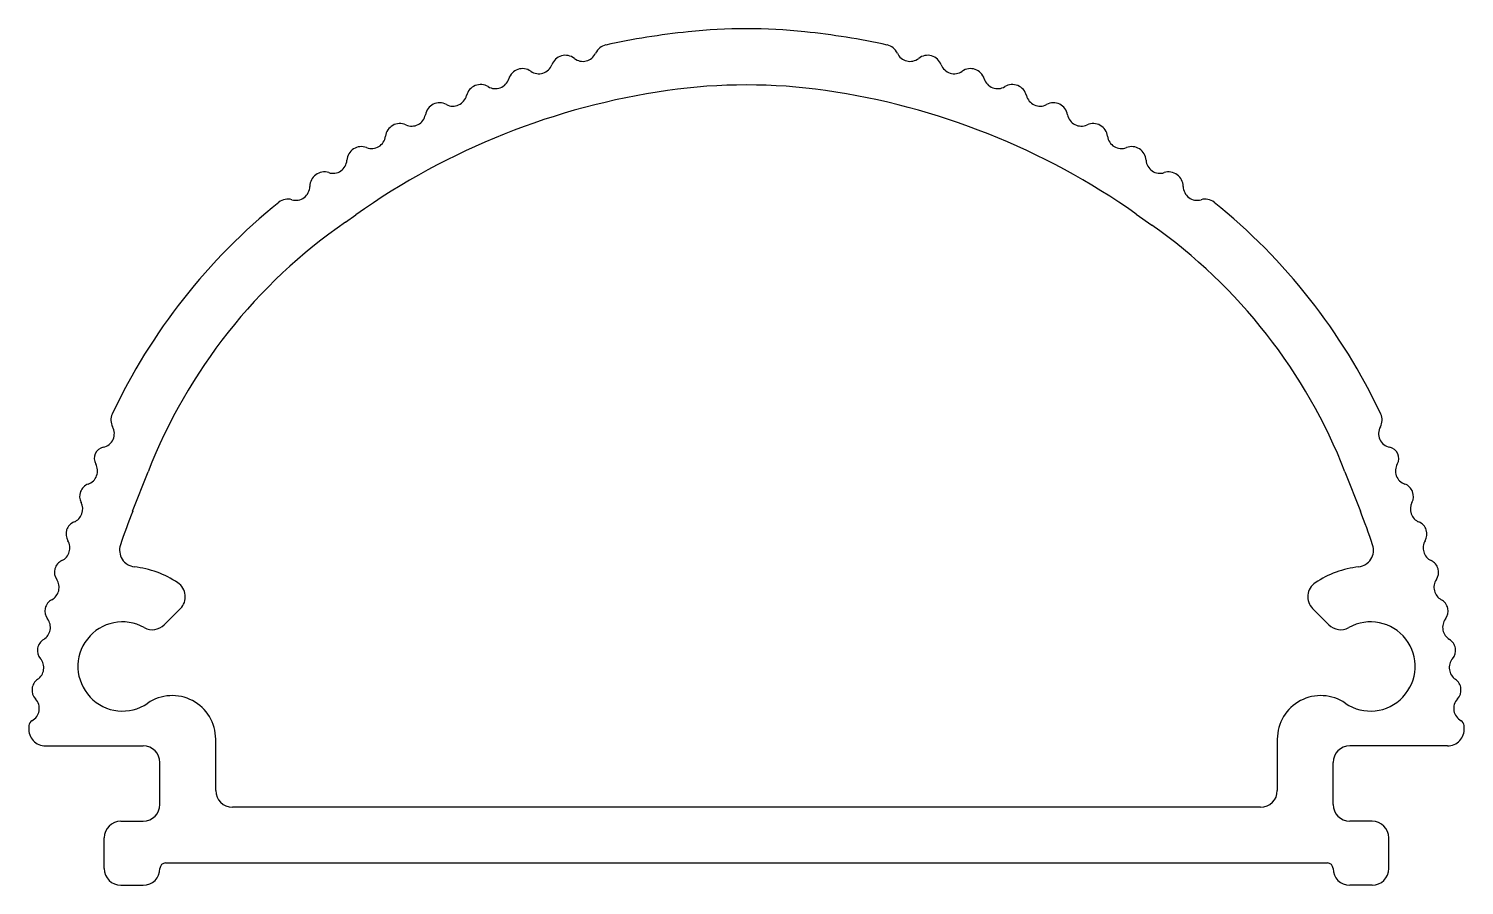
# Model space of a CAD drawing. Extents: x 675.8 to 701.6, y 701.5 to 716.9.
import ezdxf

# ---------------------------------------------------------------- set-up
doc = ezdxf.new("R2010")
doc.units = 0
doc.layers.get('0').update_dxf_attribs({"linetype": 'CONTINUOUS'})

msp = doc.modelspace()

# ---------------------------------------------------------------- linework, layer by layer
for p, q in [((681.492, 713.387), (681.679, 713.519)), ((695.68, 713.533), (695.96, 713.335)), ((677.675, 708.205), (677.951, 708.911)), ((699.426, 708.911), (699.703, 708.205)), ((678.241, 706.166), (678.532, 706.457)), ((698.846, 706.457), (699.137, 706.166)), ((676.11, 703.994), (677.865, 703.994)), ((679.165, 703.194), (679.165, 704.116)), ((698.213, 704.116), (698.213, 703.194)), ((701.267, 703.994), (699.513, 703.994)), ((678.165, 702.944), (678.165, 703.694)), ((699.213, 702.944), (699.213, 703.694)), ((697.913, 702.894), (679.465, 702.894)), ((677.465, 702.644), (677.865, 702.644)), ((699.913, 702.644), (699.513, 702.644)), ((677.165, 701.794), (677.165, 702.344)), ((700.213, 701.794), (700.213, 702.344)), ((678.265, 701.894), (699.113, 701.894)), ((677.465, 701.494), (677.865, 701.494)), ((699.913, 701.494), (699.513, 701.494))]:
    msp.add_line(p, q)
for centre, radius, start, end in [((688.689, 706.856), 10, 83.9948, 96.0052), ((689.089, 703.054), 13.823, 96.0052, 102.2154), ((688.289, 703.054), 13.823, 77.7846, 83.9948), ((685.439, 716.119), 0.26, 51.8034, 159.411), ((685.754, 716.52), 0.25, 231.8034, 335.6419), ((686.219, 716.31), 0.26, 102.2154, 155.6419), ((691.159, 716.31), 0.26, 24.3581, 77.7846), ((691.623, 716.52), 0.25, 204.3581, 308.1966), ((691.939, 716.119), 0.26, 20.589, 128.1966), ((684.67, 715.88), 0.26, 55.2034, 162.811), ((684.962, 716.299), 0.25, 235.2034, 339.411), ((692.416, 716.299), 0.25, 200.589, 304.7966), ((692.707, 715.88), 0.26, 17.189, 124.7966), ((683.918, 715.595), 0.26, 58.6034, 166.211), ((684.183, 716.031), 0.25, 238.6034, 342.811), ((688.689, 705.848), 10, 81.8553, 98.1447), ((693.194, 716.031), 0.25, 197.189, 301.3966), ((693.46, 715.595), 0.26, 13.789, 121.3966), ((689.089, 703.054), 12.823, 98.1447, 125.2981), ((683.422, 715.717), 0.25, 242.0034, 346.211), ((688.289, 703.054), 12.823, 54.8031, 81.8553), ((693.955, 715.717), 0.25, 193.789, 297.9966), ((682.681, 715.359), 0.25, 245.4034, 349.611), ((683.183, 715.267), 0.26, 62.0034, 169.611), ((694.195, 715.267), 0.26, 10.389, 117.9966), ((694.696, 715.359), 0.25, 190.389, 294.5966), ((682.469, 714.895), 0.26, 65.4034, 173.011), ((694.909, 714.895), 0.26, 6.989, 114.5966), ((681.963, 714.957), 0.25, 248.8034, 353.011), ((695.415, 714.957), 0.25, 186.989, 291.1966), ((681.778, 714.481), 0.26, 68.8034, 176.411), ((695.599, 714.481), 0.26, 3.589, 111.1966), ((681.113, 714.028), 0.26, 72.2034, 179.811), ((681.269, 714.513), 0.25, 252.2034, 356.411), ((696.108, 714.513), 0.25, 183.589, 287.7966), ((696.264, 714.028), 0.26, 0.189, 107.7966), ((680.603, 714.029), 0.25, 253.7142, 359.811), ((696.774, 714.029), 0.25, 180.189, 286.2858), ((687.046, 705.355), 10.765, 128.8189, 154.7652), ((680.46, 713.54), 0.26, 73.7142, 128.8189), ((696.917, 713.54), 0.26, 51.1811, 106.2858), ((690.332, 705.355), 10.765, 25.2348, 51.1811), ((687.046, 705.355), 9.765, 124.6621, 158.6417), ((690.332, 705.355), 9.765, 21.3583, 54.8031), ((677.534, 709.838), 0.25, 154.7652, 209.0537), ((699.843, 709.838), 0.25, 330.9463, 25.2348), ((677.096, 709.595), 0.251, 281.8608, 29.0537), ((700.281, 709.595), 0.251, 150.9463, 258.1392), ((677.19, 709.15), 0.204, 101.8608, 209.5563), ((700.188, 709.15), 0.204, 330.4437, 78.1392), ((676.794, 708.926), 0.251, 289.3795, 29.5563), ((700.583, 708.926), 0.251, 150.4437, 250.6205), ((676.955, 708.469), 0.233, 109.3795, 208.0376), ((700.423, 708.469), 0.233, 331.9624, 70.6205), ((676.528, 708.242), 0.251, 292.3819, 28.0376), ((700.85, 708.242), 0.251, 151.9624, 247.6181), ((689.722, 703.494), 12.935, 158.6417, 161.4979), ((687.656, 703.494), 12.935, 18.5021, 21.3583), ((676.712, 707.794), 0.233, 112.3819, 211.0352), ((700.665, 707.794), 0.233, 328.9648, 67.6181), ((676.297, 707.545), 0.251, 295.3819, 31.0352), ((677.74, 707.503), 0.3, 161.4979, 263.2463), ((699.638, 707.503), 0.3, 276.7537, 18.5021), ((701.08, 707.545), 0.251, 148.9648, 244.6181), ((676.505, 707.107), 0.233, 115.3819, 214.0352), ((700.873, 707.107), 0.233, 325.9648, 64.6181), ((677.493, 705.418), 1.8, 56.537, 83.2463), ((699.885, 705.418), 1.8, 96.7537, 123.463), ((676.104, 706.836), 0.251, 298.3819, 34.0352), ((678.32, 706.669), 0.3, 315, 56.537), ((699.058, 706.669), 0.3, 123.463, 225), ((701.274, 706.836), 0.251, 145.9648, 241.6181), ((676.334, 706.411), 0.233, 118.3819, 217.0352), ((701.044, 706.411), 0.233, 322.9648, 61.6181), ((675.948, 706.119), 0.251, 301.3819, 37.0352), ((701.43, 706.119), 0.251, 142.9648, 238.6181), ((677.493, 705.418), 0.8, 60.8266, 304.4476), ((678.029, 706.378), 0.3, 240.8266, 315), ((699.349, 706.378), 0.3, 225, 299.1734), ((699.885, 705.418), 0.8, 235.5524, 119.1734), ((676.2, 705.706), 0.233, 121.3819, 220.0352), ((701.178, 705.706), 0.233, 319.9648, 58.6181), ((675.829, 705.395), 0.251, 304.3487, 40.0352), ((701.549, 705.395), 0.251, 139.9648, 235.6513), ((676.102, 704.995), 0.233, 124.3487, 223.0684), ((701.276, 704.995), 0.233, 316.9316, 55.6513), ((675.749, 704.665), 0.251, 298.0348, 43.0684), ((678.386, 704.116), 0.779, 0, 124.4476), ((698.992, 704.116), 0.779, 55.5524, 180), ((701.629, 704.665), 0.251, 136.9316, 241.9652), ((676.11, 704.294), 0.3, 176.6348, 270), ((689.722, 703.494), 13.935, 176.4292, 176.6348), ((675.913, 704.355), 0.1, 118.0348, 176.4292), ((701.267, 704.294), 0.3, 270, 3.3652), ((701.464, 704.355), 0.1, 3.5708, 61.9652), ((687.656, 703.494), 13.935, 3.3652, 3.5708), ((677.865, 703.694), 0.3, 0, 90), ((699.513, 703.694), 0.3, 90, 180), ((679.465, 703.194), 0.3, 180, 270), ((697.913, 703.194), 0.3, 270, 0), ((677.865, 702.944), 0.3, 270, 0), ((699.513, 702.944), 0.3, 180, 270), ((677.465, 702.344), 0.3, 90, 180), ((699.913, 702.344), 0.3, 0, 90), ((678.265, 701.794), 0.1, 90, 180), ((699.113, 701.794), 0.1, 0, 90), ((677.465, 701.794), 0.3, 180, 270), ((677.865, 701.794), 0.3, 270, 0), ((699.513, 701.794), 0.3, 180, 270), ((699.913, 701.794), 0.3, 270, 0)]:
    msp.add_arc(centre, radius, start, end)

doc.saveas('drawing.dxf')
